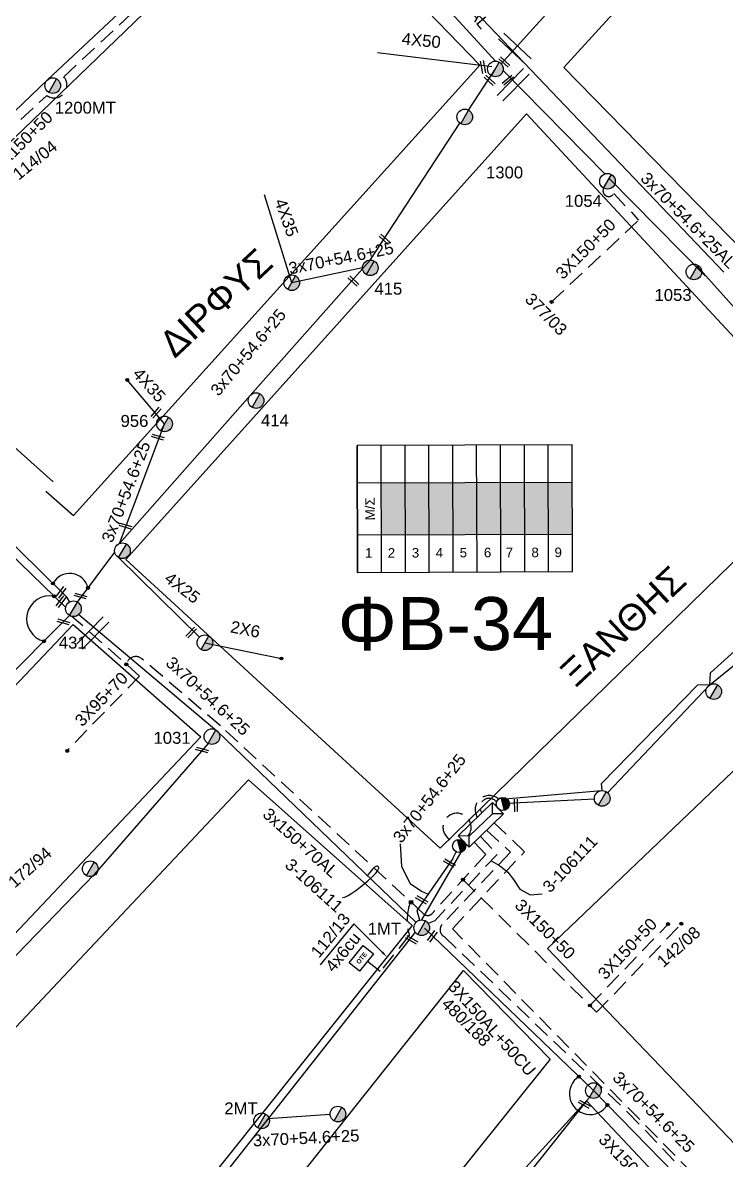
# Model space of a CAD drawing. Header units: millimetres. Extents: x -2449 to 2989, y 8 to 1056.
# Drawn here: x 1111.1 to 1217.2, y 442.3 to 613.8 of the extents above; entities that cross this region are included whole.
import ezdxf
from ezdxf import colors
from ezdxf.entities.mleader import LeaderData, LeaderLine
from ezdxf.enums import TextEntityAlignment as Align
from ezdxf.math import Vec2, Vec3

# ---------------------------------------------------------------- set-up
doc = ezdxf.new("R2010")
doc.units = ezdxf.units.MM
doc.linetypes.add('DASHED', pattern=[19.05, 12.7, -6.35])
for name, color, linetype in [('Pillar OTE', 7, 'Continuous'), ('Άγνωστα', 7, 'Continuous'), ('Ασφαλειοκιβώτια Χ.Τ 9 αναχωρήσεων', 7, 'Continuous'), ('Γυμνά εναέρια ΧΤ (3Φ)   4x50AL', 7, 'Continuous'), ('Γυμνά εναέρια ΧΤ και ΦΟΠ (3Φ)   4x50+16AL', 7, 'Continuous'), ('Επιγραφές - Σχήματα', 7, 'Continuous'), ('Καλώδια ΧΤ   3x150+70 XLPE', 7, 'DASHED'), ('Καλώδια ΧΤ   3x150+70AL', 7, 'DASHED'), ('Καλώδια ΧΤ   3x150AL+50CU', 7, 'DASHED'), ('Μηχανική τομή', 7, 'Continuous'), ('Στύλος Ξύλινος', 7, 'Continuous'), ('Στύλος Ξύλινος @ 1', 7, 'Continuous'), ('Στύλος ΦΜ', 7, 'Continuous'), ('Στύλος ΦΜ @ 1', 7, 'Continuous'), ('Συνδέσεις', 7, 'Continuous'), ('Συνεστραμμένα ΧΤ   3x70+54.6+25 AL', 7, 'SYN_LINE'), ('Τομή', 7, 'Continuous'), ('Υποσταθμός εναέριος 2 στύλων', 7, 'Continuous'), ('Υποσταθμός πόλεως', 7, 'Continuous'), ('Υπόβαθρο ΔΕΗ', 7, 'Continuous'), ('Υπόγεια καλώδια Παροχών ΧΤ   4x25', 7, 'DASHED'), ('Υπόγεια καλώδια Παροχών ΧΤ   4x50AL', 7, 'DASHED'), ('Υπόγεια καλώδια Παροχών ΧΤ   4x6', 7, 'DASHED')]:
    doc.layers.add(name, color=color, linetype=linetype)
doc.styles.add('arial', font='arial.ttf')
doc.styles.get("Standard").update_dxf_attribs({"font": 'arial.ttf'})
doc.linetypes.add('SYN_LINE', pattern='A,0.5,-0.0001,["/\\/\\/\\/",Standard,S=0.1,R=0,X=0,Y=-0.05],-0.25', length=0.7501)

# ---------------------------------------------------------------- blocks, each defined once
blk = doc.blocks.new('ΥΠΑΡΧΩΝ ΤΣΙΜΕΝΤΕΝΙΟΣ ΣΤΥΛΟΣ')
at = {"layer": 'Στύλος ΦΜ'}
blk.add_hatch(color=7, dxfattribs=at).paths.add_polyline_path([(-1.29, -2.28, 0.574793), (2.62, 0, 0.268822), (1.3, 2.27)])
at = {"layer": 'Στύλος ΦΜ', "color": 7}
blk.add_line((-1.29, -2.28), (1.3, 2.27), dxfattribs=at)
blk.add_circle((0, 0), 2.62, dxfattribs=at)
at = {"layer": 'Στύλος ΦΜ', "flags": 4}
for tag, p in [('ΑΡΙΘΜΟΣ', (-4.68, 8.05)), ('ΤΥΠΟΣ', (-4.91, 3.03))]:
    blk.add_attdef(tag, p, '', height=4, dxfattribs=at)
blk = doc.blocks.new('ΥΠΑΡΧΩΝ ΞΥΛΙΝΟΣ ΣΤΥΛΟΣ')
at = {"layer": 'Στύλος Ξύλινος'}
h = blk.add_hatch(color=7, dxfattribs=at)
h.paths.add_polyline_path([(-2.62, 0, 0.270008), (-1.29, -2.28), (1.3, 2.27, 0.576266)])
h.paths.add_polyline_path([(-1.29, -2.28, 0.574793), (2.62, 0, 0.268822), (1.3, 2.27)])
at = {"layer": 'Στύλος Ξύλινος', "color": 7}
blk.add_line((-1.29, -2.28), (1.3, 2.27), dxfattribs=at)
blk.add_circle((0, 0), 2.62, dxfattribs=at)
at = {"layer": 'Στύλος Ξύλινος', "flags": 4}
for tag, p in [('ΑΡΙΘΜΟΣ', (-4.91, 8.6)), ('ΤΥΠΟΣ', (-4.85, 3.39))]:
    blk.add_attdef(tag, p, '', height=4, dxfattribs=at)
blk = doc.blocks.new('ΥΠΟΣΤΑΘΜΟΣ ΕΝΑΕΡΙΟΣ ΕΠΙ 2 ΣΤΥΛΩΝ')
at = {"layer": 'Υποσταθμός εναέριος 2 στύλων', "linetype": 'Continuous'}
for points in [[(-11.97, -2.11, 0.574793), (-8.45, -0.07, 0.268822), (-9.64, 1.98)], [(9.68, -2.15, 0.574793), (13.19, -0.1, 0.268822), (12.01, 1.95)]]:
    blk.add_hatch(color=256, dxfattribs=at).paths.add_polyline_path(points)
for p, q in [((-11.97, -2.11), (-9.64, 1.98)), ((9.68, -2.15), (12.01, 1.95))]:
    blk.add_line(p, q, dxfattribs=at)
for centre in [(-10.81, -0.07), (10.84, -0.1)]:
    blk.add_circle(centre, 2.36, dxfattribs=at)
at = {"layer": 'Υποσταθμός πόλεως', "linetype": 'Continuous', "ltscale": 40}
blk.add_lwpolyline([(-8.57, 2.82), (8.57, 2.82), (8.57, -2.82), (-8.57, -2.82)], close=True, dxfattribs=at)
for points in [[(-5.75, 0), (-8.57, 2.82)], [(-8.57, -2.82), (-5.75, 0)], [(-5.75, 0), (5.75, 0)], [(5.75, 0), (8.57, 2.82)], [(8.57, -2.82), (5.75, 0)]]:
    blk.add_lwpolyline(points, dxfattribs=at)
at = {"layer": 'Υποσταθμός εναέριος 2 στύλων', "ltscale": 40, "flags": 1}
for tag, p in [('ΜΕΤΑΣΧΗΜΑΤΙΣΜΟΣ', (14.09, 2.51)), ('ΙΣΧΥΣ', (14.07, -0.28)), ('ΑΡΙΘΜΟΣ', (14.19, -3))]:
    blk.add_attdef(tag, p, '', height=1.8, dxfattribs=at)
blk = doc.blocks.new('ΑΣΦΑΛΕΙΟΚΙΒΩΤΙΟ ΥΠΟΣΤΑΘΜΟΥ 9 ΑΝΑΧΩΡΗΣΕΩΝ')
at = {"layer": 'Ασφαλειοκιβώτια Χ.Τ 9 αναχωρήσεων', "ltscale": 40}
for p, q in [((-23.8, 40.36), (24.02, 40.36)), ((-9.72, 40.36), (-9.72, -40.64)), ((9.94, 40.36), (9.94, -40.64)), ((-23.8, 31.36), (24.02, 31.36)), ((-23.8, 22.36), (24.02, 22.36)), ((-23.8, 13.36), (24.02, 13.36)), ((-23.8, 4.36), (24.02, 4.36)), ((-23.8, -4.64), (24.02, -4.64)), ((-23.8, -13.64), (24.02, -13.64)), ((-23.8, -22.64), (24.02, -22.64)), ((-23.8, -31.64), (24.02, -31.64))]:
    blk.add_line(p, q, dxfattribs=at)
at = {"layer": 'Ασφαλειοκιβώτια Χ.Τ 9 αναχωρήσεων'}
blk.add_lwpolyline([(-23.8, -40.64), (24.02, -40.64), (24.02, 40.36), (-23.8, 40.36)], close=True, dxfattribs=at)
for s, p in [('1', (-18.29, 37.57)), ('2', (-18.29, 29)), ('3', (-18.29, 19.93)), ('4', (-18.29, 10.91)), ('5', (-18.29, 1.89)), ('6', (-18.29, -7.24)), ('7', (-18.29, -15.48)), ('8', (-18.29, -25.17)), ('9', (-18.29, -33.86))]:
    blk.add_text(s, height=3.6, rotation=270, dxfattribs=at).set_placement(p)
at = {"layer": 'Ασφαλειοκιβώτια Χ.Τ 9 αναχωρήσεων', "ltscale": 40}
for tag, height, p in [('ΟΝΟΜΑ', 5, (-0.16, 44.31)), ('ΚΕΙΜΕΝΟ 1', 2, (17.06, 35.59)), ('ΚΕΙΜΕΝΟ 2', 2, (17.06, 26.88)), ('ΚΕΙΜΕΝΟ 3', 2, (17.06, 17.69)), ('ΚΕΙΜΕΝΟ 4', 2, (17.06, 8.71)), ('ΚΕΙΜΕΝΟ 5', 2, (17.06, -0.13)), ('ΚΕΙΜΕΝΟ 6', 2, (17.06, -9.05)), ('ΚΕΙΜΕΝΟ 7', 2, (17.06, -18.13)), ('ΚΕΙΜΕΝΟ 8', 2, (17.06, -26.85)), ('ΚΕΙΜΕΝΟ 9', 2, (17.06, -35.99)), ('ΣΧ', 2, (-0.1, -42.64))]:
    blk.add_attdef(tag, text='', height=height, dxfattribs=at).set_placement(p, align=Align.MIDDLE_CENTER)
blk = doc.blocks.new('_ΣΥΝΔΕΣΗ')
at = {"layer": 'Συνδέσεις', "linetype": 'SYN_LINE', "ltscale": 40}
blk.add_hatch(color=256, dxfattribs=at).paths.add_polyline_path([(0.5, -0.01, 1), (-0.5, -0.01, 1)])
at = {"layer": 'Συνδέσεις'}
blk.add_circle((0, -0.01), 0.5, dxfattribs=at)
blk = doc.blocks.new('ΜΗΧΑΝΙΚΗ ΤΟΜΗ')
at = {"layer": 'Μηχανική τομή', "ltscale": 40}
for p, q in [((-1.89, 0.78), (1.89, 0.78)), ((1.89, 0), (-1.89, 0))]:
    blk.add_line(p, q, dxfattribs=at)
blk = doc.blocks.new('ΤΟΜΗ')
at = {"layer": 'Τομή', "ltscale": 40}
for p, q in [((-5.68, 0), (5.68, 0)), ((5.68, -2.33), (-5.68, -2.33))]:
    blk.add_line(p, q, dxfattribs=at)
blk = doc.blocks.new('PILLAR ΟΤΕ')
at = {"layer": 'Pillar OTE', "ltscale": 40}
blk.add_lwpolyline([(-3.31, 2.02), (3.39, 2.02), (3.39, -1.99), (-3.31, -1.99)], close=True, dxfattribs=at)
at = {"layer": 'Pillar OTE', "insert": (-1.81, 0.71), "char_height": 1.3575, "width": 109.961, "attachment_point": 1}
blk.add_mtext('{\\fArial|b1|i0|c161|p34;OTE}', dxfattribs=at)
blk = doc.blocks.new('TSONTA XT1')
at = {"ltscale": 40}
h = blk.add_hatch(color=256, dxfattribs=at)
h.dxf.hatch_style = 1
h.paths.add_polyline_path([(595.96, 2487.66), (597.07, 2488.77), (595.96, 2489.87), (594.85, 2488.77)])
blk.add_lwpolyline([(594.85, 2488.77), (595.96, 2489.87), (597.07, 2488.77), (595.96, 2487.66)], close=True, dxfattribs=at)

msp = doc.modelspace()

# ---------------------------------------------------------------- hatches: boundary and pattern name
at = {"layer": 'Ασφαλειοκιβώτια Χ.Τ 9 αναχωρήσεων', "ltscale": 40}
for color, points in [(133, [(1165.2, 544.45), (1165.23, 536.59), (1168.83, 536.6), (1168.8, 544.46)]), (151, [(1168.8, 544.46), (1168.83, 536.6), (1172.43, 536.61), (1172.4, 544.47)]), (30, [(1172.4, 544.47), (1172.43, 536.61), (1176.03, 536.62), (1176, 544.49)]), (62, [(1176, 544.49), (1176.03, 536.62), (1179.63, 536.63), (1179.6, 544.5)]), (6, [(1179.6, 544.5), (1179.63, 536.63), (1183.23, 536.65), (1183.2, 544.51)]), (27, [(1183.2, 544.51), (1183.23, 536.65), (1186.83, 536.66), (1186.8, 544.52)]), (173, [(1186.8, 544.52), (1186.83, 536.66), (1190.43, 536.67), (1190.4, 544.53)]), (2, [(1190.4, 544.53), (1190.43, 536.67), (1194.03, 536.68), (1194, 544.54)])]:
    msp.add_hatch(color=color, dxfattribs=at).paths.add_polyline_path(points)

# ---------------------------------------------------------------- linework, layer by layer
at = {"layer": 'Άγνωστα', "color": 2, "linetype": 'DASHED', "ltscale": 0.2}
msp.add_line((1200.28, 588.1), (1204.02, 584.06), dxfattribs=at)
at = {"layer": 'Άγνωστα', "color": 62, "linetype": 'SYN_LINE', "ltscale": 20}
msp.add_lwpolyline([(1183.28, 607.65), (1196.78, 622.54), (1216.56, 633.35)], dxfattribs=at)
at = {"layer": 'Άγνωστα', "color": 30, "linetype": 'DASHED', "ltscale": 0.2}
for points in [[(1117.33, 605.69), (1130.4, 617.84)], [(1102.47, 591.44), (1114.77, 602.87)]]:
    msp.add_lwpolyline(points, dxfattribs=at)
at = {"layer": 'Άγνωστα', "color": 133, "linetype": 'SYN_LINE', "ltscale": 20}
msp.add_lwpolyline([(1181.89, 607.16), (1164.62, 609.29)], dxfattribs=at)
at = {"layer": 'Άγνωστα', "color": 30, "linetype": 'DASHED', "ltscale": 0.2}
msp.add_lwpolyline([(1114.77, 602.87, 0.898378), (1117.33, 605.69)], format="xyb", dxfattribs=at)
at = {"layer": 'Άγνωστα', "color": 2, "linetype": 'DASHED', "ltscale": 0.2}
msp.add_lwpolyline([(1190.87, 571.73), (1204.02, 584.06)], dxfattribs=at)
at = {"layer": 'Άγνωστα', "color": 133, "linetype": 'SYN_LINE', "ltscale": 10}
msp.add_lwpolyline([(1132.52, 553.33), (1126.9, 559.97)], dxfattribs=at)
at = {"layer": 'Άγνωστα', "color": 62, "linetype": 'DASHED', "ltscale": 0.2}
for points in [[(1128.77, 515.31), (1118.56, 524.29)], [(1128.77, 515.31), (1117.79, 504.04)], [(1177.53, 484.61), (1177.53, 484.61), (1197.68, 464.6)], [(1196.65, 465.62), (1208.46, 477.91)], [(1197.68, 464.6), (1210.46, 477.95)]]:
    msp.add_lwpolyline(points, dxfattribs=at)
at = {"layer": 'Άγνωστα', "color": 27, "linetype": 'DASHED', "ltscale": 0.2}
msp.add_lwpolyline([(1178.38, 491.28, 3.410265), (1176.26, 490.4, 1.252627)], format="xyb", dxfattribs=at)
at = {"layer": 'Άγνωστα', "color": 2, "linetype": 'DASHED', "ltscale": 0.2}
msp.add_arc((1199.51, 588.49), 0.869, 152.6747, 333.2928, dxfattribs=at)
at = {"layer": 'Γυμνά εναέρια ΧΤ (3Φ)   4x50AL', "color": 1, "linetype": 'Continuous', "ltscale": 0.1}
msp.add_lwpolyline([(1045.24, 447.71), (1068.11, 473.75), (1096.67, 502.85), (1118.21, 524.42)], dxfattribs=at)
at = {"layer": 'Γυμνά εναέρια ΧΤ και ΦΟΠ (3Φ)   4x50+16AL', "color": 173, "linetype": 'SYN_LINE', "ltscale": 10}
msp.add_lwpolyline([(1171.3, 478.52), (1177.27, 488.75)], dxfattribs=at)
at = {"layer": 'Γυμνά εναέρια ΧΤ και ΦΟΠ (3Φ)   4x50+16AL', "color": 151, "ltscale": 0.2}
msp.add_lwpolyline([(1170.31, 476.7), (1094.94, 381.1)], dxfattribs=at)
at = {"layer": 'Επιγραφές - Σχήματα', "linetype": 'Continuous', "ltscale": 0.2}
for points in [[(1168.04, 490.02), (1168.25, 486.59), (1169.58, 484.01), (1171.26, 482.89), (1172.17, 482.47)], [(1181.77, 487.43), (1183.03, 486.73), (1184.29, 485.75), (1185.13, 484.64), (1186.11, 483.17), (1187.65, 482.33), (1189.47, 482.47)]]:
    msp.add_lwpolyline(points, dxfattribs=at)
for centre, radius, start, end in [((1118.21, 527.95), 2.84, 13.095, 152.4197), ((1115.21, 523.93), 3.48, 79.3102, 255.7123), ((1196.69, 452.3), 3.11, 122.8093, 327.6561)]:
    msp.add_arc(centre, radius, start, end, dxfattribs=at)
at = {"layer": 'Καλώδια ΧΤ   3x150+70 XLPE', "color": 30, "linetype": 'DASHED', "ltscale": 0.2}
msp.add_lwpolyline([(1167.83, 308.41), (1249.71, 390.68), (1251.44, 390.3, 0.713232), (1254.91, 396.8), (1175.93, 477.18), (1186.81, 488.82), (1182.24, 493.18)], format="xyb", dxfattribs=at)
at = {"layer": 'Καλώδια ΧΤ   3x150AL+50CU', "color": 6, "linetype": 'DASHED', "ltscale": 0.2}
msp.add_lwpolyline([(1181.09, 492.07), (1184.67, 488.75), (1174.37, 477.82, 0.496015), (1174.67, 476.05), (1202.35, 449.55), (1228.95, 421.83), (1248.42, 401.44), (1252.96, 395.67)], format="xyb", dxfattribs=at)
at = {"layer": 'Συνεστραμμένα ΧΤ   3x70+54.6+25 AL', "color": 85, "linetype": 'Continuous', "ltscale": 0.2}
msp.add_line((1123.44, 674.27), (1216.86, 576.2), dxfattribs=at)
at = {"layer": 'Συνεστραμμένα ΧΤ   3x70+54.6+25 AL', "color": 133, "ltscale": 20}
for p, q in [((1182.42, 608.03), (1168.49, 623.29)), ((1214.75, 513.99), (1228.29, 524.98)), ((1199.33, 497.71), (1214.75, 513.99))]:
    msp.add_line(p, q, dxfattribs=at)
at = {"layer": 'Συνεστραμμένα ΧΤ   3x70+54.6+25 AL', "color": 2, "ltscale": 20}
for p, q in [((1198.92, 591.03), (1183.57, 606.64)), ((1214.05, 575.64), (1199.58, 590.36)), ((1237.48, 549.61), (1212.83, 577.11)), ((1214.75, 513.99), (1214.86, 515.77)), ((1198.43, 499.11), (1212.9, 513.93)), ((1214.75, 513.99), (1212.9, 513.93))]:
    msp.add_line(p, q, dxfattribs=at)
at = {"layer": 'Συνεστραμμένα ΧΤ   3x70+54.6+25 AL', "color": 1, "linetype": 'SYN_LINE', "ltscale": 15}
msp.add_line((1101.28, 541.51), (1117.63, 525.63), dxfattribs=at)
at = {"layer": 'Συνεστραμμένα ΧΤ   3x70+54.6+25 AL', "color": 2, "ltscale": 15}
for p, q in [((1214.86, 515.77), (1225.34, 525.33)), ((1183.83, 496.79), (1198.42, 498.03))]:
    msp.add_line(p, q, dxfattribs=at)
at = {"layer": 'Συνεστραμμένα ΧΤ   3x70+54.6+25 AL', "color": 27, "ltscale": 20}
for p, q in [((1139.09, 505.14), (1121.89, 485.38)), ((1121.89, 485.38), (1091.61, 454.03))]:
    msp.add_line(p, q, dxfattribs=at)
at = {"layer": 'Συνεστραμμένα ΧΤ   3x70+54.6+25 AL', "color": 2, "ltscale": 8}
msp.add_line((1198.52, 498.03), (1198.43, 499.11), dxfattribs=at)
at = {"layer": 'Συνεστραμμένα ΧΤ   3x70+54.6+25 AL', "color": 133, "ltscale": 15}
msp.add_line((1184.12, 496.12), (1197.35, 496.8), dxfattribs=at)
at = {"layer": 'Συνεστραμμένα ΧΤ   3x70+54.6+25 AL', "color": 151, "ltscale": 20}
msp.add_line((1198.52, 496.85), (1198.53, 496.86), dxfattribs=at)
at = {"layer": 'Συνεστραμμένα ΧΤ   3x70+54.6+25 AL', "color": 27, "linetype": 'SYN_LINE', "ltscale": 20}
for p, q in [((1176.02, 487.77), (1176.52, 488.8)), ((1170.57, 479.94), (1170.98, 478.48))]:
    msp.add_line(p, q, dxfattribs=at)
at = {"layer": 'Συνεστραμμένα ΧΤ   3x70+54.6+25 AL', "color": 173, "ltscale": 20}
msp.add_line((1196.62, 451.77), (1175.77, 428.85), dxfattribs=at)
at = {"layer": 'Συνεστραμμένα ΧΤ   3x70+54.6+25 AL', "color": 62, "linetype": 'SYN_LINE', "ltscale": 20}
msp.add_lwpolyline([(1083.72, 573.77), (1099.79, 590.8), (1114.85, 605.2), (1131.09, 620.44), (1147.85, 636.47)], dxfattribs=at)
at = {"layer": 'Συνεστραμμένα ΧΤ   3x70+54.6+25 AL', "color": 133, "linetype": 'SYN_LINE', "ltscale": 8}
msp.add_lwpolyline([(1178.35, 600.66), (1182.42, 606.86)], dxfattribs=at)
at = {"layer": 'Συνεστραμμένα ΧΤ   3x70+54.6+25 AL', "color": 133, "linetype": 'SYN_LINE', "ltscale": 20}
for points in [[(1125.75, 535.29), (1145.45, 557.63), (1163.55, 578.05), (1177.07, 598.69)], [(1125.75, 535.29), (1132.52, 553.33)]]:
    msp.add_lwpolyline(points, dxfattribs=at)
at = {"layer": 'Συνεστραμμένα ΧΤ   3x70+54.6+25 AL', "color": 133, "linetype": 'SYN_LINE', "ltscale": 10}
for points in [[(1162.37, 576.87), (1151.71, 574.62)], [(1119.38, 526.47), (1125.02, 533.99)]]:
    msp.add_lwpolyline(points, dxfattribs=at)
at = {"layer": 'Συνεστραμμένα ΧΤ   3x70+54.6+25 AL', "color": 133, "linetype": 'SYN_LINE', "ltscale": 15}
msp.add_lwpolyline([(1101.28, 541.51), (1103.02, 541.75), (1117.67, 527.32), (1118.19, 526.46)], dxfattribs=at)
at = {"layer": 'Συνεστραμμένα ΧΤ   3x70+54.6+25 AL', "color": 27, "linetype": 'SYN_LINE', "ltscale": 20}
msp.add_lwpolyline([(1119.58, 524.57), (1140.43, 507.07), (1170.45, 478.16)], dxfattribs=at)
at = {"layer": 'Συνεστραμμένα ΧΤ   3x70+54.6+25 AL', "color": 27, "linetype": 'SYN_LINE', "ltscale": 10}
msp.add_lwpolyline([(1176.02, 487.77), (1170.57, 479.94)], dxfattribs=at)
at = {"layer": 'Συνεστραμμένα ΧΤ   3x70+54.6+25 AL', "color": 173, "linetype": 'SYN_LINE', "ltscale": 20}
msp.add_lwpolyline([(1252.38, 394.65), (1221.63, 427.79), (1197.21, 452.79), (1171.72, 477.31)], dxfattribs=at)
at = {"layer": 'Συνεστραμμένα ΧΤ   3x70+54.6+25 AL', "color": 151, "linetype": 'SYN_LINE', "ltscale": 10}
msp.add_lwpolyline([(1148.12, 448.56), (1157.49, 449.25)], dxfattribs=at)
at = {"layer": 'Συνεστραμμένα ΧΤ   3x70+54.6+25 AL', "color": 133, "linetype": 'DASHED', "ltscale": 0.2}
msp.add_arc((1181.49, 495.15), 2.14, 49.3874, 212.1894, dxfattribs=at)
at = {"layer": 'Συνεστραμμένα ΧΤ   3x70+54.6+25 AL', "color": 2, "linetype": 'DASHED', "ltscale": 0.2}
msp.add_arc((1181.47, 495.5), 1.37, 36.009, 216.9006, dxfattribs=at)
at = {"layer": 'Υπόβαθρο ΔΕΗ'}
for points in [[(1180.06, 607.42), (1151.68, 636.81), (1084.74, 572.3), (1115.71, 544.58)], [(1333.78, 478.76), (1210.2, 626.21), (1192.76, 607.06), (1242.45, 556.27)], [(1114.64, 543.17), (1118.78, 539.51), (1180.06, 607.42)], [(998.9, 396.66), (1118.73, 523.09), (1138, 506.16), (1017.34, 378.44), (998.9, 396.66)], [(1190.26, 474.22), (1252.61, 409.11), (1293.08, 444.4), (1230.51, 512.64), (1190.26, 474.22)], [(1023.99, 370.89), (1145.16, 499.68), (1169.84, 477.71), (1058, 337.68), (1023.99, 370.89)], [(1177.59, 470.92), (1190.69, 457.54), (1078.11, 317.14), (1065.41, 329.76), (1177.59, 470.92)], [(1203.37, 423.32), (1213.29, 433.01), (1196.16, 451.26), (1084.58, 311.01)]]:
    msp.add_lwpolyline(points, dxfattribs=at)
msp.add_lwpolyline([(1234.88, 548.66), (1187.09, 600.08), (1126.71, 532.89), (1174.07, 489.34), (1234.88, 548.66)], close=True, dxfattribs=at)
at = {"layer": 'Υπόβαθρο ΔΕΗ', "color": 62, "linetype": 'DASHED', "ltscale": 0.2}
msp.add_lwpolyline([(1179.21, 490.26), (1180.97, 488.41), (1172.9, 479.51, -0.443337), (1171.53, 479.51), (1140.95, 507.81), (1129.1, 517.92, 0.565512), (1126.76, 517.07)], format="xyb", dxfattribs=at)
at = {"layer": 'Υπόβαθρο ΔΕΗ', "color": 151, "linetype": 'DASHED', "ltscale": 0.2}
msp.add_lwpolyline([(1180.13, 491.14), (1182.68, 488.42), (1173.27, 478.39), (1172.29, 477.99)], dxfattribs=at)
at = {"layer": 'Υπόβαθρο ΔΕΗ'}
msp.add_open_spline([(1159.37, 481.89), (1160.15, 481.89), (1164.86, 485.68), (1164.86, 486.66), (1164.48, 486.66), (1164.04, 486.44), (1163.12, 485.22)], degree=3, dxfattribs=at)
at = {"layer": 'Υπόγεια καλώδια Παροχών ΧΤ   4x25', "color": 133, "linetype": 'SYN_LINE', "ltscale": 15}
for points in [[(1151.71, 574.62), (1147.62, 587.89)], [(1138.61, 520.34), (1150.14, 517.95)]]:
    msp.add_lwpolyline(points, dxfattribs=at)
at = {"layer": 'Υπόγεια καλώδια Παροχών ΧΤ   4x25', "color": 133, "linetype": 'SYN_LINE', "ltscale": 20}
msp.add_lwpolyline([(1125.6, 533.17), (1137.78, 521.16)], dxfattribs=at)
at = {"layer": 'Υπόγεια καλώδια Παροχών ΧΤ   4x6', "color": 62, "linetype": 'DASHED', "ltscale": 0.2}
msp.add_lwpolyline([(1169.47, 480.94, 0.137187), (1169.42, 476.23), (1165.05, 470.76), (1163.15, 472.28)], format="xyb", dxfattribs=at)

# ---------------------------------------------------------------- block references
at = {"layer": 'Pillar OTE', "xscale": 0.4999999999999999, "yscale": 0.4999999999999999, "zscale": 0.4999999999999999, "rotation": 51.38314507769685}
msp.add_blockref('PILLAR ΟΤΕ', (1162.2, 472.71), dxfattribs=at)
at = {"layer": 'Ασφαλειοκιβώτια Χ.Τ 9 αναχωρήσεων', "color": 1, "ltscale": 40, "xscale": 0.3999999999999944, "yscale": 0.3999999999999944, "zscale": 0.3999999999999944, "rotation": 90.18025101188559}
msp.add_blockref('ΑΣΦΑΛΕΙΟΚΙΒΩΤΙΟ ΥΠΟΣΤΑΘΜΟΥ 9 ΑΝΑΧΩΡΗΣΕΩΝ', (1177.76, 540.52), dxfattribs=at)
at = {"layer": 'Μηχανική τομή'}
for p, xscale, yscale, zscale, rotation in [((1180.74, 607.2), 0.4999999999999934, 0.4999999999999934, 0.4999999999999934, 101.4960886104962), ((1183.9, 608.04), 0.4999999999999776, 0.4999999999999776, 0.4999999999999776, 137.329277294799), ((1181.67, 605.28), 0.4999999999999776, 0.4999999999999776, 0.4999999999999776, 137.329277294799), ((1184.18, 605.3), 0.5000000000000043, 0.5000000000000043, 0.5000000000000043, 219.8322603641986), ((1165.83, 581.31), 0.4999999999999776, 0.4999999999999776, 0.4999999999999776, 137.329277294799), ((1161.14, 575.01), 0.4999999999999776, 0.4999999999999776, 0.4999999999999776, 137.329277294799), ((1131.4, 554.89), 0.5000000000001016, 0.5000000000001016, 0.5000000000001016, 48.74238978683421), ((1131.45, 551.16), 0.5000000000000338, 0.5000000000000338, 0.5000000000000338, 343.9475666761257), ((1126.59, 537.73), 0.5000000000000338, 0.5000000000000338, 0.5000000000000338, 343.9475666761257), ((1117.08, 527.81), 0.499999999999972, 0.499999999999972, 0.499999999999972, 52.69373422624831), ((1117.05, 526.4), 0.499999999999972, 0.499999999999972, 0.499999999999972, 52.69373422624831), ((1119.8, 527.19), 0.5000000000000338, 0.5000000000000338, 0.5000000000000338, 343.9475666761257), ((1117.24, 523.28), 0.5000000000000338, 0.5000000000000338, 0.5000000000000338, 343.9475666761257), ((1136.68, 521.74), 0.5000000000000884, 0.5000000000000884, 0.5000000000000884, 46.9309121336679), ((1138.12, 503.97), 0.5000000000000338, 0.5000000000000338, 0.5000000000000338, 343.9475666761257), ((1185.32, 495.8), 0.4999999999999781, 0.4999999999999781, 0.4999999999999781, 270.8368624639226), ((1175.4, 486.93), 0.4999999999999283, 0.4999999999999283, 0.4999999999999283, 330.6020184689702), ((1171.19, 481.39), 0.4999999999999283, 0.4999999999999283, 0.4999999999999283, 330.6020184689702), ((1173.04, 475.94), 0.499999999999972, 0.499999999999972, 0.499999999999972, 52.69373422624831), ((1169.7, 475.36), 0.4999999999999283, 0.4999999999999283, 0.4999999999999283, 330.6020184689702), ((1195.72, 450.57), 0.4999999999999283, 0.4999999999999283, 0.4999999999999283, 330.6020184689702)]:
    msp.add_blockref('ΜΗΧΑΝΙΚΗ ΤΟΜΗ', p, dxfattribs=dict(at, xscale=xscale, yscale=yscale, zscale=zscale, rotation=rotation))
at = {"layer": 'Στύλος Ξύλινος @ 1', "ltscale": 40}
ref = msp.add_blockref('ΥΠΑΡΧΩΝ ΞΥΛΙΝΟΣ ΣΤΥΛΟΣ', (1163.55, 576.87), dxfattribs=dict(at, xscale=0.4499999999998181, yscale=0.4499999999998181, zscale=0.4499999999998181))
ref.add_attrib('ΑΡΙΘΜΟΣ', '415', (1164.17, 572.83), dxfattribs={"layer": 'Στύλος Ξύλινος', "height": 1.8, "flags": 4})
at = {"layer": 'Στύλος ΦΜ @ 1', "ltscale": 40, "xscale": 0.4499999999998181, "yscale": 0.4499999999998181, "zscale": 0.4499999999998181}
for p in [(1182.42, 606.86), (1151.71, 574.62), (1126.18, 534.2), (1138.61, 520.34), (1215.35, 512.97), (1198.52, 496.85), (1121.32, 486.24), (1197.2, 452.79), (1158.67, 449.25)]:
    msp.add_blockref('ΥΠΑΡΧΩΝ ΤΣΙΜΕΝΤΕΝΙΟΣ ΣΤΥΛΟΣ', p, dxfattribs=at)
at = {"layer": 'Στύλος ΦΜ @ 1', "ltscale": 40}
ref = msp.add_blockref('ΥΠΑΡΧΩΝ ΤΣΙΜΕΝΤΕΝΙΟΣ ΣΤΥΛΟΣ', (1115.66, 604.35), dxfattribs=dict(at, xscale=0.4499999999998181, yscale=0.4499999999998181, zscale=0.4499999999998181))
ref.add_attrib('ΤΥΠΟΣ', '1200ΜΤ', (1115.97, 600.13), dxfattribs={"layer": 'Στύλος ΦΜ', "height": 1.8, "flags": 4})
ref = msp.add_blockref('ΥΠΑΡΧΩΝ ΤΣΙΜΕΝΤΕΝΙΟΣ ΣΤΥΛΟΣ', (1177.8, 599.62), dxfattribs=dict(at, xscale=0.4499999999998181, yscale=0.4499999999998181, zscale=0.4499999999998181))
ref.add_attrib('ΑΡΙΘΜΟΣ', '1300', (1181, 590.36), dxfattribs={"layer": 'Στύλος ΦΜ', "height": 1.8, "flags": 4})
ref = msp.add_blockref('ΥΠΑΡΧΩΝ ΤΣΙΜΕΝΤΕΝΙΟΣ ΣΤΥΛΟΣ', (1199.32, 589.92), dxfattribs=dict(at, xscale=0.4499999999998181, yscale=0.4499999999998181, zscale=0.4499999999998181))
ref.add_attrib('ΤΥΠΟΣ', '1054', (1192.88, 586.07), dxfattribs={"layer": 'Στύλος ΦΜ', "height": 1.8, "flags": 4})
ref = msp.add_blockref('ΥΠΑΡΧΩΝ ΤΣΙΜΕΝΤΕΝΙΟΣ ΣΤΥΛΟΣ', (1212.35, 576.26), dxfattribs=dict(at, xscale=0.4499999999998181, yscale=0.4499999999998181, zscale=0.4499999999998181))
ref.add_attrib('ΤΥΠΟΣ', '1053', (1206.41, 571.88), dxfattribs={"layer": 'Στύλος ΦΜ', "height": 1.8, "flags": 4})
ref = msp.add_blockref('ΥΠΑΡΧΩΝ ΤΣΙΜΕΝΤΕΝΙΟΣ ΣΤΥΛΟΣ', (1146.33, 556.85), dxfattribs=dict(at, xscale=0.4499999999998181, yscale=0.4499999999998181, zscale=0.4499999999998181))
ref.add_attrib('ΑΡΙΘΜΟΣ', '414', (1147.07, 552.98), dxfattribs={"layer": 'Στύλος ΦΜ', "height": 1.8, "flags": 4})
ref = msp.add_blockref('ΥΠΑΡΧΩΝ ΤΣΙΜΕΝΤΕΝΙΟΣ ΣΤΥΛΟΣ', (1132.52, 553.33), dxfattribs=dict(at, xscale=0.4499999999998181, yscale=0.4499999999998181, zscale=0.4499999999998181))
ref.add_attrib('ΤΥΠΟΣ', '956', (1125.89, 552.88), dxfattribs={"layer": 'Στύλος ΦΜ', "height": 1.8, "flags": 4})
ref = msp.add_blockref('ΥΠΑΡΧΩΝ ΤΣΙΜΕΝΤΕΝΙΟΣ ΣΤΥΛΟΣ', (1118.79, 525.45), dxfattribs=dict(at, xscale=0.4499999999998181, yscale=0.4499999999998181, zscale=0.4499999999998181))
ref.add_attrib('ΑΡΙΘΜΟΣ', '431', (1116.58, 519.45), dxfattribs={"layer": 'Στύλος ΦΜ', "height": 1.8, "flags": 4})
ref = msp.add_blockref('ΥΠΑΡΧΩΝ ΤΣΙΜΕΝΤΕΝΙΟΣ ΣΤΥΛΟΣ', (1139.67, 506.17), dxfattribs=dict(at, xscale=0.4499999999998181, yscale=0.4499999999998181, zscale=0.4499999999998181))
ref.add_attrib('ΤΥΠΟΣ', '1031', (1130.86, 505.09), dxfattribs={"layer": 'Στύλος ΦΜ', "height": 1.8, "flags": 4})
ref = msp.add_blockref('ΥΠΑΡΧΩΝ ΤΣΙΜΕΝΤΕΝΙΟΣ ΣΤΥΛΟΣ', (1171.3, 477.35), dxfattribs=dict(at, xscale=0.4499999999998181, yscale=0.4499999999998181, zscale=0.4499999999998181))
ref.add_attrib('ΤΥΠΟΣ', '1ΜΤ', (1163.16, 476.31), dxfattribs={"layer": 'Στύλος ΦΜ', "height": 1.8, "flags": 4})
ref = msp.add_blockref('ΥΠΑΡΧΩΝ ΤΣΙΜΕΝΤΕΝΙΟΣ ΣΤΥΛΟΣ', (1147.16, 448.23), dxfattribs=dict(at, xscale=0.4499999999998181, yscale=0.4499999999998181, zscale=0.4499999999998181))
ref.add_attrib('ΤΥΠΟΣ', '2ΜΤ', (1141.54, 449.21), dxfattribs={"layer": 'Στύλος ΦΜ', "height": 1.8, "flags": 4})
at = {"layer": 'Συνδέσεις', "xscale": 0.4500000000000455, "yscale": 0.4500000000000455, "zscale": 0.4500000000000455}
for p in [(1190.88, 571.74), (1126.9, 559.97), (1115.69, 529.27), (1120.97, 528.6), (1115.86, 527.35), (1114.36, 520.56), (1150.14, 517.96), (1126.76, 517.08), (1117.85, 504.02), (1177.53, 484.62), (1208.46, 477.91), (1210.46, 477.96), (1196.66, 465.63), (1195, 454.92), (1199.32, 450.64)]:
    msp.add_blockref('_ΣΥΝΔΕΣΗ', p, dxfattribs=at)
at = {"layer": 'Συνδέσεις', "xscale": 0.3075184835441075, "yscale": 0.3075184835441075, "zscale": 0.3075184835441075, "rotation": 227.4593663085755}
msp.add_blockref('TSONTA XT1', (729.71, 1133.68), dxfattribs=at)
at = {"layer": 'Τομή'}
for p, xscale, yscale, zscale, rotation in [((1185.74, 610.33), 0.4999999999999767, 0.4999999999999767, 0.4999999999999767, 316.8942584099955), ((1184.68, 604.88), 0.4999999999998751, 0.4999999999998751, 0.4999999999998751, 45.56182539132829), ((1121.28, 522.2), 0.4999999999998751, 0.4999999999998751, 0.4999999999998751, 45.56182539132829)]:
    msp.add_blockref('ΤΟΜΗ', p, dxfattribs=dict(at, xscale=xscale, yscale=yscale, zscale=zscale, rotation=rotation))
at = {"layer": 'Υποσταθμός εναέριος 2 στύλων', "xscale": 0.4214241422930385, "yscale": 0.4214241422930385, "zscale": 0.4214241422930385, "rotation": 43.99999999999999}
msp.add_blockref('ΥΠΟΣΤΑΘΜΟΣ ΕΝΑΕΡΙΟΣ ΕΠΙ 2 ΣΤΥΛΩΝ', (1180.22, 492.87), dxfattribs=at)

# ---------------------------------------------------------------- texts
at = {"layer": 'Άγνωστα', "linetype": 'SYN_LINE', "ltscale": 20, "char_height": 1.8, "width": 69.1904, "attachment_point": 1, "style": 'arial'}
for s, insert, rotation in [('4X50', (1168.41, 612.35), 354.4609), ('3X150+50', (1106.42, 592.48), 45.1751), ('4X35', (1150.76, 587.52), 290.0311), ('3X150+50', (1191.32, 576.28), 45.1751), ('4X35', (1128.94, 561.99), 311.9995), ('2X6', (1142.68, 523.68), 349.0501), ('3X95+70', (1118.81, 508.82), 45.8632), ('3X150+50', (1186.48, 481.86), 314.9896), ('3X150+50', (1197.7, 470.64), 46.499)]:
    msp.add_mtext(s, dxfattribs=dict(at, insert=insert, rotation=rotation))
at = {"layer": 'Επιγραφές - Σχήματα', "linetype": 'SYN_LINE', "ltscale": 20, "attachment_point": 1, "style": 'arial'}
for s, insert, char_height, width, rotation in [('114/04', (1109.41, 591.41), 1.8, 69.1904, 38.821), ('377/03', (1188.02, 573.26), 1.8, 69.1904, 314.4508), ('\\A1;M/Σ', (1162.8, 538.78), 1.44, 55.3523, 90.3448), ('3-106111', (1189.35, 483.74), 1.8, 69.1904, 46.499), ('172/94', (1108.73, 484.58), 1.8, 69.1904, 41.6909), ('3-106111', (1151.74, 487.96), 1.8, 69.1904, 318), ('142/08', (1206.57, 472.61), 1.8, 69.1904, 41.6909), ('480/188', (1175.43, 466.97), 1.8, 69.1904, 315.0506)]:
    msp.add_mtext(s, dxfattribs=dict(at, insert=insert, char_height=char_height, width=width, rotation=rotation))
at = {"layer": 'Επιγραφές - Σχήματα', "char_height": 4, "width": 157.7424, "attachment_point": 1, "rotation": 43.1058}
for s, insert in [('\\pt128;ΔΙΡΦΥΣ', (1131.33, 566.03)), ('\\pt128;ΞΑΝΘΗΣ', (1191.8, 516.38))]:
    msp.add_mtext(s, dxfattribs=dict(at, insert=insert))
at = {"layer": 'Επιγραφές - Σχήματα', "insert": (1158.63, 527.22), "char_height": 8, "width": 103.4348, "attachment_point": 1}
msp.add_mtext('ΦΒ-34', dxfattribs=at)
at = {"layer": 'Καλώδια ΧΤ   3x150+70 XLPE', "ltscale": 40, "insert": (1199.14, 446.53), "char_height": 1.8, "width": 69.1904, "attachment_point": 1, "rotation": 313.8352, "style": 'arial'}
msp.add_mtext('3X150+70', dxfattribs=at)
at = {"layer": 'Καλώδια ΧΤ   3x150+70AL', "ltscale": 40, "insert": (1148.38, 495.59), "char_height": 1.8, "width": 69.1904, "attachment_point": 1, "rotation": 318, "style": 'arial'}
msp.add_mtext('3x150+70AL', dxfattribs=at)
at = {"layer": 'Καλώδια ΧΤ   3x150AL+50CU', "ltscale": 40, "insert": (1176.49, 469.59), "char_height": 1.8, "width": 69.1904, "attachment_point": 1, "rotation": 311.8917, "style": 'arial'}
msp.add_mtext('3X150AL+50CU', dxfattribs=at)
at = {"layer": 'Συνεστραμμένα ΧΤ   3x70+54.6+25 AL', "style": 'arial'}
for rotation, p in [(309.9565, (1167.97, 627.42)), (314.7194, (1204.16, 590.22))]:
    msp.add_text('3x70+54.6+25AL', height=1.8, rotation=rotation, dxfattribs=at).set_placement(p)
at = {"layer": 'Συνεστραμμένα ΧΤ   3x70+54.6+25 AL', "linetype": 'SYN_LINE', "ltscale": 20, "char_height": 1.8, "width": 69.1904, "attachment_point": 1, "style": 'arial'}
for insert, rotation in [((1151.09, 577.63), 11.4123), ((1139.29, 558.55), 50.0944), ((1122.96, 535.93), 68.8259), ((1133.78, 518.42), 317.255), ((1166.81, 491.08), 52.1394), ((1201.22, 455.86), 315.2339), ((1145.8, 446.16), 2.8108)]:
    msp.add_mtext('3x70+54.6+25', dxfattribs=dict(at, insert=insert, rotation=rotation))
at = {"layer": 'Υπόγεια καλώδια Παροχών ΧΤ   4x25', "linetype": 'DASHED', "ltscale": 0.1, "insert": (1133.45, 531.14), "char_height": 1.8, "width": 69.1904, "attachment_point": 1, "rotation": 322.3027, "style": 'arial'}
msp.add_mtext('4X25', dxfattribs=at)
at = {"layer": 'Υπόγεια καλώδια Παροχών ΧΤ   4x50AL', "color": 7, "ltscale": 0.2, "char_height": 1.8, "attachment_point": 1, "rotation": 51}
for s, insert in [('112/13', (1154.42, 473.8)), ('4x6cu', (1156.61, 471.65))]:
    msp.add_mtext_dynamic_manual_height_columns(s, width=1.8, gutter_width=12.5, heights=[0.118], dxfattribs=dict(at, insert=insert))

# ---------------------------------------------------------------- leaders
at = {"layer": 'Υπόβαθρο ΔΕΗ'}
ml = msp.add_multileader_mtext('Standard', dxfattribs=at)
ml.set_content('', color=256)
ml.set_leader_properties()
ml.build(insert=Vec2(0, 0))
ml.multileader.update_dxf_attribs({"arrow_head_size": 1})
ctx = ml.context
ctx.base_point, ctx.arrow_head_size, ctx.plane_origin, ctx.plane_x_axis, ctx.plane_y_axis = Vec3(1153.5, 468.63), 1, Vec3(1166.06, 472.96), Vec3(0.62932, 0.777146), Vec3(-0.777146, 0.62932)
ctx.text_align_type = 2
notes = []
notes.append((ctx, [(0, (1, 1, 0), (1161.05, 477.96), (-0.62932, -0.777146), 8, [(0, [(1166.06, 472.96)], 0, [])])]))
ctx.mtext.insert, ctx.mtext.text_direction, ctx.mtext.rotation, ctx.mtext.alignment, ctx.mtext.flow_direction = Vec3(1153.21, 471.44), Vec3(0.62932, 0.777146), 0.890118, 3, 5
for ctx, leaders in notes:
    for number, flags, end, landing, length, lines in leaders:
        leader = LeaderData()
        leader.index, (leader.has_last_leader_line, leader.has_dogleg_vector, leader.attachment_direction) = number, flags
        leader.last_leader_point, leader.dogleg_vector, leader.dogleg_length = Vec3(end), Vec3(landing), length
        for number, points, colour, breaks in lines:
            line = LeaderLine()
            line.index, line.vertices, line.color, line.breaks = number, Vec3.list(points), colors.encode_raw_color(colour), breaks
            leader.lines.append(line)
        ctx.leaders.append(leader)

doc.saveas('drawing.dxf')
